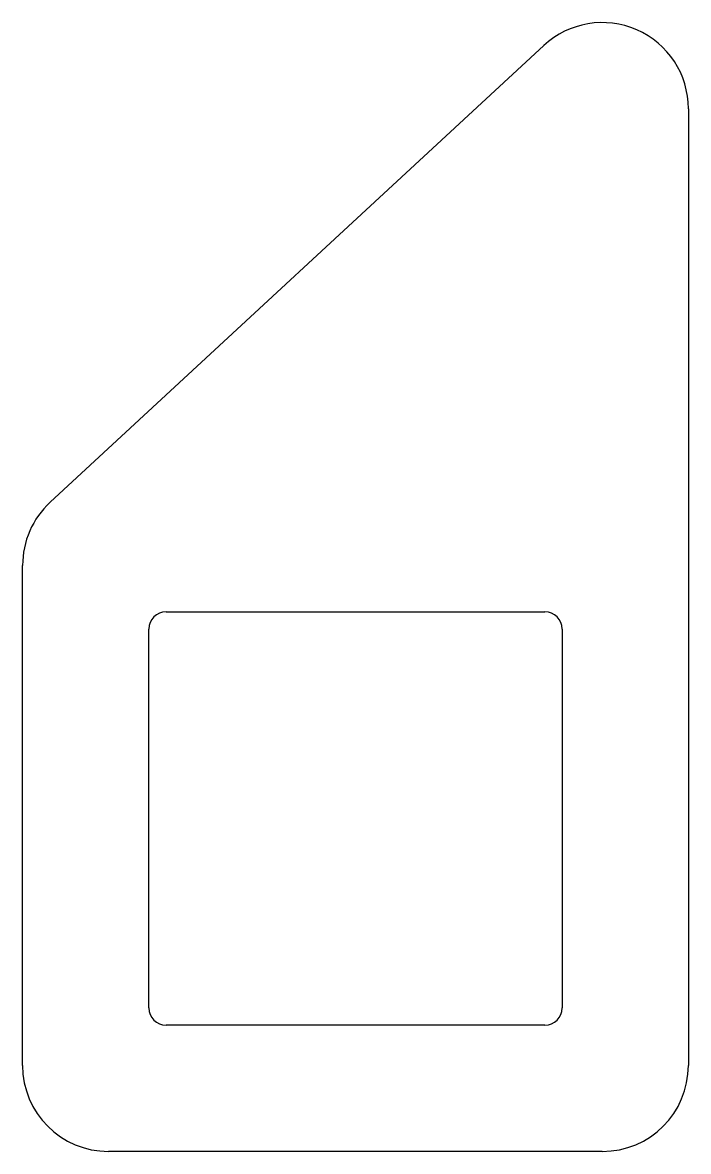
# Model space of a CAD drawing. Extents: x -57 to 59, y 58 to 255.
import ezdxf

# ---------------------------------------------------------------- set-up
doc = ezdxf.new("R2010")
doc.units = 0
doc.layers.get('0').update_dxf_attribs({"linetype": 'CONTINUOUS'})

msp = doc.modelspace()

# ---------------------------------------------------------------- linework, layer by layer
for p, q in [((-52.18, 171.13), (33.82, 250.71)), ((59, 239.7), (59, 73.03)), ((-57, 73.03), (-57, 160.12)), ((-32, 152.03), (34, 152.03)), ((-35, 83.03), (-35, 149.03)), ((37, 149.03), (37, 83.03)), ((34, 80.03), (-32, 80.03)), ((44, 58.03), (-42, 58.03))]:
    msp.add_line(p, q)
for centre, radius, start, end in [((44, 239.7), 15, 0, 132.7789), ((-42, 160.12), 15, 132.7789, 180), ((-32, 149.03), 3, 90, 180), ((34, 149.03), 3, 0, 90), ((-32, 83.03), 3, 180, 270), ((34, 83.03), 3, 270, 0), ((-42, 73.03), 15, 180, 270), ((44, 73.03), 15, 270, 0)]:
    msp.add_arc(centre, radius, start, end)

doc.saveas('drawing.dxf')
